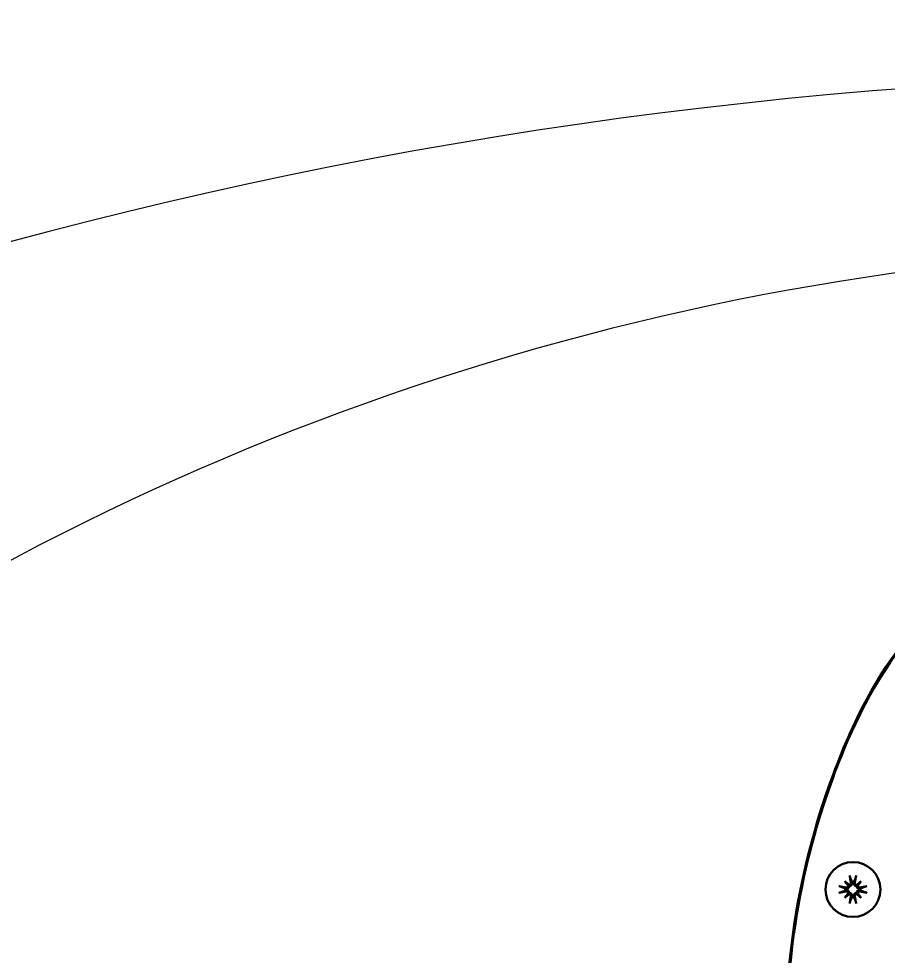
# Model space of a CAD drawing. Header units: millimetres. Extents: x 14 to 2348, y 26 to 1654.
# Drawn here: x 439.1 to 501.1, y 1121.5 to 1188.4 of the extents above; entities that cross this region are included whole.
import ezdxf

# ---------------------------------------------------------------- set-up
doc = ezdxf.new("R2010")
doc.units = ezdxf.units.MM
doc.header["$LTSCALE"] = 4
doc.layers.add('可見邊線(ISO)', color=7, linetype='Continuous', lineweight=30)
doc.layers.add('標註(ISO)', color=7, linetype='Continuous', lineweight=9)
doc.styles.add('temp', font='')
doc.styles.get('temp').set_extended_font_data('PMingLiU')
doc.dimstyles.new('工研院N500', dxfattribs={"dimscale": 4, "dimtxt": 3, "dimasz": 2.5, "dimexe": 1, "dimexo": 1, "dimgap": 0.762, "dimtad": 1, "dimdec": 3, "dimrnd": 1e-08, "dimdsep": 46, "dimtxsty": 'temp', "dimcen": 0.09, "dimdle": 10, "dimclrd": 1, "dimclre": 1, "dimclrt": 7, "dimazin": 2, "dimtfac": 0.666667, "dimtdec": 3, "dimtmove": 0, "dimatfit": 3, "dimfxl": 1, "dimtolj": 1, "dimlwd": 15, "dimlwe": 15, "dimarcsym": 0})

# ---------------------------------------------------------------- blocks, each defined once
blk = doc.blocks.new('*D74')
at = {"layer": 'Defpoints', "color": 0, "linetype": 'Continuous', "transparency": 16777216}
for p in [(292.631, 1090.8), (528.152, 981.463), (528.152, 841.162), (421.12, 751.351)]:
    blk.add_point(p, dxfattribs=at)
at = {"layer": '標註(ISO)', "color": 1, "linetype": 'Continuous', "lineweight": 15, "transparency": 16777216}
for p, q in [((528.152, 985.463), (528.152, 1188.366)), ((418.056, 748.78), (262.178, 617.983))]:
    blk.add_line(p, q, dxfattribs=at)
blk.add_arc((528.152, 841.162), 343.204, 91.6695, 218.3305, dxfattribs=at)
at = {"layer": '標註(ISO)', "color": 1, "linetype": 'Continuous', "transparency": 16777216}
for points in [[(518.129, 1185.887), (518.177, 1182.554), (528.152, 1184.366)], [(260.219, 629.36), (257.635, 627.255), (265.242, 620.554)]]:
    blk.add_solid(points, dxfattribs=at)
at = {"layer": '標註(ISO)', "color": 7, "linetype": 'Continuous', "lineweight": 18, "transparency": 16777216, "insert": (196.505, 980.858), "char_height": 12, "attachment_point": 1, "rotation": 65, "style": 'temp'}
blk.add_mtext('\\A1;130°', dxfattribs=at)
blk = doc.blocks.new('*D76')
at = {"layer": 'Defpoints', "color": 0, "linetype": 'Continuous', "transparency": 16777216}
for p in [(384.256, 1106.692), (528.152, 983.117), (528.152, 981.017), (526.996, 979.264)]:
    blk.add_point(p, dxfattribs=at)
at = {"layer": '標註(ISO)', "color": 1, "linetype": 'Continuous', "lineweight": 15, "transparency": 16777216}
blk.add_line((524.794, 975.924), (420.78, 818.179), dxfattribs=at)
blk.add_arc((528.152, 981.017), 191.051, 92.99933, 233.60067, dxfattribs=at)
at = {"layer": '標註(ISO)', "color": 1, "linetype": 'Continuous', "transparency": 16777216}
for points in [[(518.112, 1173.472), (518.199, 1170.14), (528.152, 1172.067)], [(415.734, 828.607), (413.827, 825.873), (422.982, 821.519)]]:
    blk.add_solid(points, dxfattribs=at)
at = {"layer": '標註(ISO)', "color": 7, "linetype": 'Continuous', "lineweight": 18, "transparency": 16777216, "insert": (323.589, 1021.666), "char_height": 12, "attachment_point": 1, "rotation": 73.3, "style": 'temp'}
blk.add_mtext('\\A1;146.6°', dxfattribs=at)

msp = doc.modelspace()

# ---------------------------------------------------------------- linework, layer by layer
at = {"layer": '可見邊線(ISO)'}
for p, q in [((498.03186, 1126.82603), (498.31025, 1126.54764)), ((499.20074, 1126.82603), (498.92235, 1126.54764)), ((498.03186, 1125.65715), (498.31025, 1125.93554)), ((499.20074, 1125.65715), (498.92235, 1125.93554)), ((494.15492, 1121.67074), (485.40549, 1042.62418)), ((485.47837, 1042.61612), (494.22869, 1121.67074))]:
    msp.add_line(p, q, dxfattribs=at)
msp.add_circle((498.6163, 1126.24159), 1.96, dxfattribs=at)
for start, end in [(82.104465, 97.895535), (172.104465, 187.895535), (352.104465, 7.895535), (262.104465, 277.895535)]:
    msp.add_arc((498.6163, 1126.24159), 0.55006, start, end, dxfattribs=at)
for centre, major_axis, ratio, start_param, end_param in [((498.86418, 1126.28979), (0.66635, -3.42662), 0.08715574, 4.41332035, 4.56725609), ((498.36842, 1126.28979), (0.66635, 3.42662), 0.08715574, 4.85752187, 5.01145761), ((499.00675, 1126.56559), (-2.21069, 2.6641), 0.17364818, 1.33077346, 1.45285674), ((498.2923, 1125.85114), (2.6641, -2.21069), 0.17364818, 1.68873592, 1.81081919), ((498.30328, 1126.65725), (-0.07534, -0.09079), 0.86822375, 0.82665702, 1.31026685), ((498.94029, 1125.85114), (2.6641, 2.21069), 0.17364818, 1.33077346, 1.45285674), ((498.92931, 1126.65725), (-0.07534, 0.09079), 0.86822375, 1.8313258, 2.31493563), ((498.22585, 1126.56559), (-2.21069, -2.6641), 0.17364818, 1.68873592, 1.81081919), ((498.56809, 1125.99371), (-3.42662, 0.66635), 0.08715574, 4.85752187, 5.01145761), ((498.56809, 1126.48947), (3.42662, 0.66635), 0.08715574, 4.41332035, 4.56725609), ((499.00675, 1125.91759), (2.21069, 2.6641), 0.17364818, 1.68873592, 1.81081919), ((498.2923, 1126.63204), (-2.6641, -2.21069), 0.17364818, 1.33077346, 1.45285674), ((498.20063, 1126.5546), (-0.09079, -0.07534), 0.86822375, 1.8313258, 2.31493563), ((498.20063, 1125.92858), (0.09079, -0.07534), 0.86822375, 0.82665702, 1.31026685), ((498.30328, 1125.82592), (0.07534, -0.09079), 0.86822375, 1.8313258, 2.31493563), ((498.92931, 1125.82592), (0.07534, 0.09079), 0.86822375, 0.82665702, 1.31026685), ((498.94029, 1126.63204), (-2.6641, 2.21069), 0.17364818, 1.68873592, 1.81081919), ((499.03196, 1126.5546), (-0.09079, 0.07534), 0.86822375, 0.82665702, 1.31026685), ((499.03196, 1125.92858), (0.09079, 0.07534), 0.86822375, 1.8313258, 2.31493563), ((498.22585, 1125.91759), (2.21069, -2.6641), 0.17364818, 1.33077346, 1.45285674), ((498.6645, 1125.99371), (-3.42662, -0.66635), 0.08715574, 4.41332035, 4.56725609), ((498.6645, 1126.48947), (3.42662, -0.66635), 0.08715574, 4.85752187, 5.01145761), ((498.86418, 1126.19339), (-0.66635, -3.42662), 0.08715574, 4.85752187, 5.01145761), ((498.36842, 1126.19339), (-0.66635, 3.42662), 0.08715574, 4.41332035, 4.56725609)]:
    msp.add_ellipse(centre, major_axis=major_axis, ratio=ratio, start_param=start_param, end_param=end_param, dxfattribs=at)
for points, knots in [([(494.15492, 1121.67074), (495.05336, 1129.78765), (497.71446, 1135.9), (500.37345, 1141.67083), (502.26381, 1144.15311), (505.83029, 1147.60253), (508.83129, 1150.12309), (518.09264, 1153.78575), (523.66598, 1154.45379), (533.06661, 1154.45379), (538.63996, 1153.78575), (547.9013, 1150.12309), (550.9023, 1147.60253), (554.46878, 1144.15311), (556.35914, 1141.67083), (559.01813, 1135.9), (561.67924, 1129.78765), (562.57768, 1121.67074)], [0, 0, 0, 0, 3.49991966, 3.49991966, 10.72670674, 10.72670674, 16.55080291, 16.55080291, 23.01804161, 23.01804161, 29.48528042, 29.48528042, 35.30937675, 35.30937675, 42.53616407, 42.53616407, 46.0360839, 46.0360839, 46.0360839, 46.0360839]), ([(494.22869, 1121.67074), (495.08505, 1129.40752), (497.49646, 1135.31411), (500.6399, 1141.97883), (502.58707, 1144.4292), (506.3756, 1147.95872), (509.36177, 1150.34285), (518.47344, 1153.75268), (524.09937, 1154.47984), (533.63671, 1154.28635), (538.20179, 1153.6419), (546.83585, 1150.67013), (549.8303, 1148.35133), (553.73812, 1144.8992), (555.77846, 1142.49377), (559.25492, 1135.38037), (561.65515, 1129.3388), (562.50391, 1121.67074)], [0, 0, 0, 0, 3.33600927, 3.33600927, 8.06574161, 8.06574161, 12.140178, 12.140178, 16.51638152, 16.51638152, 20.05987587, 20.05987587, 24.1242074, 24.1242074, 29.01459036, 29.01459036, 32.9401167, 32.9401167, 32.9401167, 32.9401167]), ([(498.4089, 1127.13074), (498.40722, 1127.13511), (498.40514, 1127.14158), (498.40085, 1127.15651), (498.39787, 1127.16816), (498.39283, 1127.18986), (498.38988, 1127.20373), (498.38584, 1127.22451), (498.38399, 1127.23472), (498.38246, 1127.24388)], [0.0475683219, 0.0475683219, 0.0475683219, 0.0475683219, 0.0518037472, 0.0518037472, 0.0569688414, 0.0569688414, 0.0621348202, 0.0621348202, 0.0660399938, 0.0660399938, 0.0660399938, 0.0660399938]), ([(498.85014, 1127.24388), (498.84861, 1127.23472), (498.84676, 1127.22451), (498.84272, 1127.20373), (498.83977, 1127.18986), (498.83472, 1127.16816), (498.83174, 1127.15651), (498.82746, 1127.14158), (498.82538, 1127.13511), (498.8237, 1127.13074)], [0.0168342393, 0.0168342393, 0.0168342393, 0.0168342393, 0.0207394129, 0.0207394129, 0.0259053918, 0.0259053918, 0.0310704859, 0.0310704859, 0.0353059113, 0.0353059113, 0.0353059113, 0.0353059113]), ([(498.4723, 1126.7279), (498.47528, 1126.71144), (498.47522, 1126.69324), (498.46778, 1126.65832), (498.4604, 1126.64161), (498.44147, 1126.61398), (498.42872, 1126.60116), (498.39918, 1126.58166), (498.38238, 1126.57498), (498.36407, 1126.57133), (498.36207, 1126.57098), (498.36004, 1126.57067)], [0, 0, 0, 0, 0.0072458737, 0.0072458737, 0.0144917474, 0.0144917474, 0.0216328704, 0.0216328704, 0.0287739933, 0.0287739933, 0.0296410879, 0.0296410879, 0.0296410879, 0.0296410879]), ([(498.55123, 1126.74325), (498.55316, 1126.73532), (498.55461, 1126.72737), (498.55812, 1126.69973), (498.55795, 1126.6779), (498.5507, 1126.63497), (498.54363, 1126.61386), (498.52612, 1126.57936), (498.51508, 1126.56286), (498.48797, 1126.53338), (498.47188, 1126.5204), (498.4389, 1126.50067), (498.41986, 1126.49263), (498.39201, 1126.48549), (498.38348, 1126.48388), (498.37508, 1126.48281)], [0.1207276167, 0.1207276167, 0.1207276167, 0.1207276167, 0.1245879817, 0.1245879817, 0.1342557864, 0.1342557864, 0.1439235912, 0.1439235912, 0.152159121, 0.152159121, 0.1603946507, 0.1603946507, 0.1686301804, 0.1686301804, 0.1722209962, 0.1722209962, 0.1722209962, 0.1722209962]), ([(498.85752, 1126.48281), (498.84911, 1126.48388), (498.84059, 1126.48549), (498.81274, 1126.49263), (498.79369, 1126.50067), (498.76071, 1126.5204), (498.74463, 1126.53338), (498.71752, 1126.56286), (498.70648, 1126.57936), (498.68897, 1126.61386), (498.68189, 1126.63497), (498.67464, 1126.6779), (498.67448, 1126.69973), (498.67698, 1126.71948), (498.67799, 1126.72737), (498.67944, 1126.73532), (498.68137, 1126.74325)], [-0.0476330145, -0.0476330145, -0.0476330145, -0.0476330145, -0.0440421987, -0.0440421987, -0.035806669, -0.035806669, -0.0275711393, -0.0275711393, -0.0193356095, -0.0193356095, -0.0096678048, -0.0096678048, 0, 0, 0, 0.003860365, 0.003860365, 0.003860365, 0.003860365]), ([(498.87255, 1126.57067), (498.86189, 1126.57229), (498.85116, 1126.57527), (498.82465, 1126.58633), (498.80972, 1126.59654), (498.78603, 1126.62008), (498.77571, 1126.63501), (498.76188, 1126.66767), (498.75838, 1126.68541), (498.75803, 1126.71046), (498.75872, 1126.7192), (498.7603, 1126.7279)], [0.0172141153, 0.0172141153, 0.0172141153, 0.0172141153, 0.0216673994, 0.0216673994, 0.0288082122, 0.0288082122, 0.0359902002, 0.0359902002, 0.0431721882, 0.0431721882, 0.046823968, 0.046823968, 0.046823968, 0.046823968]), ([(497.61401, 1126.47543), (497.62317, 1126.4739), (497.63338, 1126.47205), (497.65415, 1126.46801), (497.66803, 1126.46506), (497.68973, 1126.46002), (497.70138, 1126.45703), (497.71631, 1126.45275), (497.72278, 1126.45067), (497.72715, 1126.44899)], [0.0168342393, 0.0168342393, 0.0168342393, 0.0168342393, 0.0207394129, 0.0207394129, 0.0259053918, 0.0259053918, 0.0310704859, 0.0310704859, 0.0353059113, 0.0353059113, 0.0353059113, 0.0353059113]), ([(497.72715, 1126.03419), (497.72278, 1126.03251), (497.71631, 1126.03043), (497.70138, 1126.02614), (497.68973, 1126.02316), (497.66803, 1126.01812), (497.65415, 1126.01517), (497.63338, 1126.01113), (497.62317, 1126.00928), (497.61401, 1126.00775)], [0.0475683219, 0.0475683219, 0.0475683219, 0.0475683219, 0.0518037472, 0.0518037472, 0.0569688414, 0.0569688414, 0.0621348202, 0.0621348202, 0.0660399938, 0.0660399938, 0.0660399938, 0.0660399938]), ([(498.37508, 1126.48281), (498.37401, 1126.47441), (498.3724, 1126.46588), (498.36525, 1126.43803), (498.35722, 1126.41899), (498.33749, 1126.386), (498.32451, 1126.36992), (498.29503, 1126.34281), (498.27852, 1126.33177), (498.24403, 1126.31426), (498.22292, 1126.30719), (498.17999, 1126.29993), (498.15816, 1126.29977), (498.1384, 1126.30228), (498.13051, 1126.30328), (498.12256, 1126.30473), (498.11464, 1126.30666)], [-0.0476330145, -0.0476330145, -0.0476330145, -0.0476330145, -0.0440421987, -0.0440421987, -0.035806669, -0.035806669, -0.0275711393, -0.0275711393, -0.0193356095, -0.0193356095, -0.0096678048, -0.0096678048, 0, 0, 0, 0.003860365, 0.003860365, 0.003860365, 0.003860365]), ([(498.11464, 1126.17652), (498.12256, 1126.17845), (498.13051, 1126.1799), (498.15816, 1126.18341), (498.17999, 1126.18325), (498.22292, 1126.17599), (498.24403, 1126.16892), (498.27852, 1126.15141), (498.29503, 1126.14037), (498.32451, 1126.11326), (498.33749, 1126.09717), (498.35722, 1126.06419), (498.36525, 1126.04515), (498.3724, 1126.0173), (498.37401, 1126.00877), (498.37508, 1126.00037)], [0.1207276167, 0.1207276167, 0.1207276167, 0.1207276167, 0.1245879817, 0.1245879817, 0.1342557864, 0.1342557864, 0.1439235912, 0.1439235912, 0.152159121, 0.152159121, 0.1603946507, 0.1603946507, 0.1686301804, 0.1686301804, 0.1722209962, 0.1722209962, 0.1722209962, 0.1722209962]), ([(498.28722, 1126.49785), (498.28559, 1126.48718), (498.28262, 1126.47645), (498.27155, 1126.44994), (498.26135, 1126.43501), (498.23781, 1126.41132), (498.22288, 1126.401), (498.19022, 1126.38717), (498.17248, 1126.38367), (498.14742, 1126.38332), (498.13869, 1126.38401), (498.12999, 1126.38559)], [0.0172141153, 0.0172141153, 0.0172141153, 0.0172141153, 0.0216673994, 0.0216673994, 0.0288082122, 0.0288082122, 0.0359902002, 0.0359902002, 0.0431721882, 0.0431721882, 0.046823968, 0.046823968, 0.046823968, 0.046823968]), ([(498.12999, 1126.09759), (498.14645, 1126.10058), (498.16465, 1126.10051), (498.19956, 1126.09307), (498.21628, 1126.0857), (498.24391, 1126.06676), (498.25673, 1126.05401), (498.27623, 1126.02447), (498.28291, 1126.00767), (498.28656, 1125.98937), (498.28691, 1125.98736), (498.28722, 1125.98533)], [0, 0, 0, 0, 0.0072458737, 0.0072458737, 0.0144917474, 0.0144917474, 0.0216328704, 0.0216328704, 0.0287739933, 0.0287739933, 0.0296410879, 0.0296410879, 0.0296410879, 0.0296410879]), ([(498.31025, 1126.54764), (498.31471, 1126.54318), (498.31878, 1126.53911), (498.34249, 1126.5154), (498.35873, 1126.49915), (498.37472, 1126.48317), (498.3749, 1126.48299), (498.37508, 1126.48281)], [-2.828207794, -2.828207794, -2.828207794, -2.828207794, -2.812267488, -2.812267488, -2.724384129, -2.724384129, -2.723378434, -2.723378434, -2.723378434, -2.723378434]), ([(498.31025, 1125.93554), (498.31471, 1125.94), (498.31878, 1125.94407), (498.34249, 1125.96778), (498.35873, 1125.98402), (498.37472, 1126.00001), (498.3749, 1126.00019), (498.37508, 1126.00037)], [-2.828207794, -2.828207794, -2.828207794, -2.828207794, -2.812267488, -2.812267488, -2.724384129, -2.724384129, -2.723378434, -2.723378434, -2.723378434, -2.723378434]), ([(498.36004, 1125.91251), (498.37071, 1125.91089), (498.38143, 1125.90791), (498.40795, 1125.89685), (498.42288, 1125.88664), (498.44657, 1125.8631), (498.45689, 1125.84817), (498.47072, 1125.81551), (498.47422, 1125.79777), (498.47456, 1125.77272), (498.47388, 1125.76398), (498.4723, 1125.75528)], [0.0172141153, 0.0172141153, 0.0172141153, 0.0172141153, 0.0216673994, 0.0216673994, 0.0288082122, 0.0288082122, 0.0359902002, 0.0359902002, 0.0431721882, 0.0431721882, 0.046823968, 0.046823968, 0.046823968, 0.046823968]), ([(498.37508, 1126.00037), (498.38348, 1125.9993), (498.39201, 1125.99769), (498.41986, 1125.99054), (498.4389, 1125.98251), (498.47188, 1125.96278), (498.48797, 1125.9498), (498.51508, 1125.92032), (498.52612, 1125.90382), (498.54363, 1125.86932), (498.5507, 1125.84821), (498.55795, 1125.80528), (498.55812, 1125.78345), (498.55561, 1125.76369), (498.55461, 1125.7558), (498.55316, 1125.74786), (498.55123, 1125.73993)], [-0.0476330145, -0.0476330145, -0.0476330145, -0.0476330145, -0.0440421987, -0.0440421987, -0.035806669, -0.035806669, -0.0275711393, -0.0275711393, -0.0193356095, -0.0193356095, -0.0096678048, -0.0096678048, 0, 0, 0, 0.003860365, 0.003860365, 0.003860365, 0.003860365]), ([(498.68137, 1125.73993), (498.67944, 1125.74786), (498.67799, 1125.7558), (498.67448, 1125.78345), (498.67464, 1125.80528), (498.68189, 1125.84821), (498.68897, 1125.86932), (498.70648, 1125.90382), (498.71752, 1125.92032), (498.74463, 1125.9498), (498.76071, 1125.96278), (498.79369, 1125.98251), (498.81274, 1125.99054), (498.84059, 1125.99769), (498.84911, 1125.9993), (498.85752, 1126.00037)], [0.1207276167, 0.1207276167, 0.1207276167, 0.1207276167, 0.1245879817, 0.1245879817, 0.1342557864, 0.1342557864, 0.1439235912, 0.1439235912, 0.152159121, 0.152159121, 0.1603946507, 0.1603946507, 0.1686301804, 0.1686301804, 0.1722209962, 0.1722209962, 0.1722209962, 0.1722209962]), ([(498.7603, 1125.75528), (498.75731, 1125.77174), (498.75737, 1125.78994), (498.76481, 1125.82486), (498.77219, 1125.84157), (498.79113, 1125.8692), (498.80388, 1125.88202), (498.83342, 1125.90152), (498.85022, 1125.9082), (498.86852, 1125.91185), (498.87053, 1125.9122), (498.87255, 1125.91251)], [0, 0, 0, 0, 0.0072458737, 0.0072458737, 0.0144917474, 0.0144917474, 0.0216328704, 0.0216328704, 0.0287739933, 0.0287739933, 0.0296410879, 0.0296410879, 0.0296410879, 0.0296410879]), ([(498.92235, 1126.54764), (498.91789, 1126.54318), (498.91382, 1126.53911), (498.89011, 1126.5154), (498.87386, 1126.49915), (498.85788, 1126.48317), (498.8577, 1126.48299), (498.85752, 1126.48281)], [-2.828207794, -2.828207794, -2.828207794, -2.828207794, -2.812267488, -2.812267488, -2.724384129, -2.724384129, -2.723378434, -2.723378434, -2.723378434, -2.723378434]), ([(499.11796, 1126.30666), (499.11003, 1126.30473), (499.10208, 1126.30328), (499.07443, 1126.29977), (499.05261, 1126.29993), (499.00968, 1126.30719), (498.98857, 1126.31426), (498.95407, 1126.33177), (498.93757, 1126.34281), (498.90809, 1126.36992), (498.89511, 1126.386), (498.87538, 1126.41899), (498.86734, 1126.43803), (498.8602, 1126.46588), (498.85859, 1126.47441), (498.85752, 1126.48281)], [0.1207276167, 0.1207276167, 0.1207276167, 0.1207276167, 0.1245879817, 0.1245879817, 0.1342557864, 0.1342557864, 0.1439235912, 0.1439235912, 0.152159121, 0.152159121, 0.1603946507, 0.1603946507, 0.1686301804, 0.1686301804, 0.1722209962, 0.1722209962, 0.1722209962, 0.1722209962]), ([(498.85752, 1126.00037), (498.85859, 1126.00877), (498.8602, 1126.0173), (498.86734, 1126.04515), (498.87538, 1126.06419), (498.89511, 1126.09717), (498.90809, 1126.11326), (498.93757, 1126.14037), (498.95407, 1126.15141), (498.98857, 1126.16892), (499.00968, 1126.17599), (499.05261, 1126.18325), (499.07443, 1126.18341), (499.09419, 1126.1809), (499.10208, 1126.1799), (499.11003, 1126.17845), (499.11796, 1126.17652)], [-0.0476330145, -0.0476330145, -0.0476330145, -0.0476330145, -0.0440421987, -0.0440421987, -0.035806669, -0.035806669, -0.0275711393, -0.0275711393, -0.0193356095, -0.0193356095, -0.0096678048, -0.0096678048, 0, 0, 0, 0.003860365, 0.003860365, 0.003860365, 0.003860365]), ([(498.92235, 1125.93554), (498.91789, 1125.94), (498.91382, 1125.94407), (498.89011, 1125.96778), (498.87386, 1125.98402), (498.85788, 1126.00001), (498.8577, 1126.00019), (498.85752, 1126.00037)], [-2.828207794, -2.828207794, -2.828207794, -2.828207794, -2.812267488, -2.812267488, -2.724384129, -2.724384129, -2.723378434, -2.723378434, -2.723378434, -2.723378434]), ([(499.10261, 1126.38559), (499.08614, 1126.3826), (499.06795, 1126.38267), (499.03303, 1126.39011), (499.01632, 1126.39748), (498.98868, 1126.41642), (498.97587, 1126.42917), (498.95637, 1126.45871), (498.94968, 1126.47551), (498.94604, 1126.49381), (498.94569, 1126.49582), (498.94538, 1126.49785)], [0, 0, 0, 0, 0.0072458737, 0.0072458737, 0.0144917474, 0.0144917474, 0.0216328704, 0.0216328704, 0.0287739933, 0.0287739933, 0.0296410879, 0.0296410879, 0.0296410879, 0.0296410879]), ([(498.94538, 1125.98533), (498.947, 1125.996), (498.94998, 1126.00672), (498.96104, 1126.03324), (498.97125, 1126.04817), (498.99479, 1126.07186), (499.00971, 1126.08218), (499.04238, 1126.09601), (499.06011, 1126.09951), (499.08517, 1126.09986), (499.09391, 1126.09917), (499.10261, 1126.09759)], [0.0172141153, 0.0172141153, 0.0172141153, 0.0172141153, 0.0216673994, 0.0216673994, 0.0288082122, 0.0288082122, 0.0359902002, 0.0359902002, 0.0431721882, 0.0431721882, 0.046823968, 0.046823968, 0.046823968, 0.046823968]), ([(499.50545, 1126.44899), (499.50982, 1126.45067), (499.51629, 1126.45275), (499.53122, 1126.45703), (499.54287, 1126.46002), (499.56457, 1126.46506), (499.57844, 1126.46801), (499.59922, 1126.47205), (499.60943, 1126.4739), (499.61859, 1126.47543)], [0.0475683219, 0.0475683219, 0.0475683219, 0.0475683219, 0.0518037472, 0.0518037472, 0.0569688414, 0.0569688414, 0.0621348202, 0.0621348202, 0.0660399938, 0.0660399938, 0.0660399938, 0.0660399938]), ([(499.61859, 1126.00775), (499.60943, 1126.00928), (499.59922, 1126.01113), (499.57844, 1126.01517), (499.56457, 1126.01812), (499.54287, 1126.02316), (499.53122, 1126.02614), (499.51629, 1126.03043), (499.50982, 1126.03251), (499.50545, 1126.03419)], [0.0168342393, 0.0168342393, 0.0168342393, 0.0168342393, 0.0207394129, 0.0207394129, 0.0259053918, 0.0259053918, 0.0310704859, 0.0310704859, 0.0353059113, 0.0353059113, 0.0353059113, 0.0353059113]), ([(498.38246, 1125.2393), (498.38399, 1125.24846), (498.38584, 1125.25867), (498.38988, 1125.27944), (498.39283, 1125.29332), (498.39787, 1125.31502), (498.40085, 1125.32667), (498.40514, 1125.3416), (498.40722, 1125.34807), (498.4089, 1125.35244)], [0.0168342393, 0.0168342393, 0.0168342393, 0.0168342393, 0.0207394129, 0.0207394129, 0.0259053918, 0.0259053918, 0.0310704859, 0.0310704859, 0.0353059113, 0.0353059113, 0.0353059113, 0.0353059113]), ([(498.8237, 1125.35244), (498.82538, 1125.34807), (498.82746, 1125.3416), (498.83174, 1125.32667), (498.83472, 1125.31502), (498.83977, 1125.29332), (498.84272, 1125.27944), (498.84676, 1125.25867), (498.84861, 1125.24846), (498.85014, 1125.2393)], [0.0475683219, 0.0475683219, 0.0475683219, 0.0475683219, 0.0518037472, 0.0518037472, 0.0569688414, 0.0569688414, 0.0621348202, 0.0621348202, 0.0660399938, 0.0660399938, 0.0660399938, 0.0660399938])]:
    msp.add_open_spline(points, degree=3, knots=knots, dxfattribs=at)
for points, weights in [([(498.4089, 1127.13074), (498.49092, 1126.91722), (498.54074, 1126.78643)], [1.00480921713, 1.03376991465, 1]), ([(498.54074, 1126.78643), (498.5462, 1126.76394), (498.55123, 1126.74325)], [1, 1.03935638703, 1.0783666465]), ([(498.68137, 1126.74325), (498.68639, 1126.76394), (498.69186, 1126.78643)], [1.07836664641, 1.03935638698, 1]), ([(498.69186, 1126.78643), (498.74167, 1126.91722), (498.8237, 1127.13074)], [1, 1.03376991465, 1.00480921713]), ([(498.07145, 1126.31715), (497.94067, 1126.36697), (497.72715, 1126.44899)], [1, 1.03376991465, 1.00480921713]), ([(497.72715, 1126.03419), (497.94067, 1126.11621), (498.07145, 1126.16603)], [1.00480921713, 1.03376991465, 1]), ([(498.11464, 1126.30666), (498.09395, 1126.31168), (498.07145, 1126.31715)], [1.07836664641, 1.03935638698, 1]), ([(498.07145, 1126.16603), (498.09395, 1126.17149), (498.11464, 1126.17652)], [1, 1.03935638703, 1.0783666465]), ([(499.16114, 1126.31715), (499.13865, 1126.31168), (499.11796, 1126.30666)], [1, 1.03935638703, 1.0783666465]), ([(499.11796, 1126.17652), (499.13865, 1126.17149), (499.16114, 1126.16603)], [1.07836664641, 1.03935638698, 1]), ([(499.50545, 1126.44899), (499.29193, 1126.36697), (499.16114, 1126.31715)], [1.00480921713, 1.03376991465, 1]), ([(499.16114, 1126.16603), (499.29193, 1126.11621), (499.50545, 1126.03419)], [1, 1.03376991465, 1.00480921713]), ([(498.54074, 1125.69675), (498.49092, 1125.56596), (498.4089, 1125.35244)], [1, 1.03376991465, 1.00480921713]), ([(498.55123, 1125.73993), (498.5462, 1125.71924), (498.54074, 1125.69675)], [1.07836664641, 1.03935638698, 1]), ([(498.69186, 1125.69675), (498.68639, 1125.71924), (498.68137, 1125.73993)], [1, 1.03935638703, 1.0783666465]), ([(498.8237, 1125.35244), (498.74167, 1125.56596), (498.69186, 1125.69675)], [1.00480921713, 1.03376991465, 1])]:
    msp.add_rational_spline(points, weights, degree=2, dxfattribs=at)

# ---------------------------------------------------------------- dimensions: what is measured, and where the dimension line sits
at = {"layer": '標註(ISO)', "color": 1, "linetype": 'Continuous', "lineweight": 18, "true_color": 0xff0000}
for base, center, p1, p2, override, picture, middle in [((292.63098, 1090.79962), (528.15208, 841.16184), (528.15208, 981.46331), (421.12008, 751.35132), {"dimgap": 0.762, "dimadec": 2, "dimtol": 0, "dimlim": 0, "dimtp": 0, "dimtm": 0, "dimtdec": 3}, '*D74', (217.10333, 986.20625)), ((384.25642, 1106.69239), (528.15208, 981.01671), (528.15208, 983.11671), (526.99607, 979.26353), {"dimgap": 0.762, "dimse1": 1, "dimadec": 2, "dimtol": 0, "dimlim": 0, "dimtp": 0, "dimtm": 0, "dimtdec": 3}, '*D76', (345.15951, 1035.91712))]:
    dim = msp.add_angular_dim_3p(base=base, center=center, p1=p1, p2=p2, dimstyle='工研院N500', override=override, dxfattribs=at)
    dim.commit()
    dim.dimension.update_dxf_attribs({"geometry": picture, "text_midpoint": middle, "dimtype": 165})

doc.saveas('drawing.dxf')
